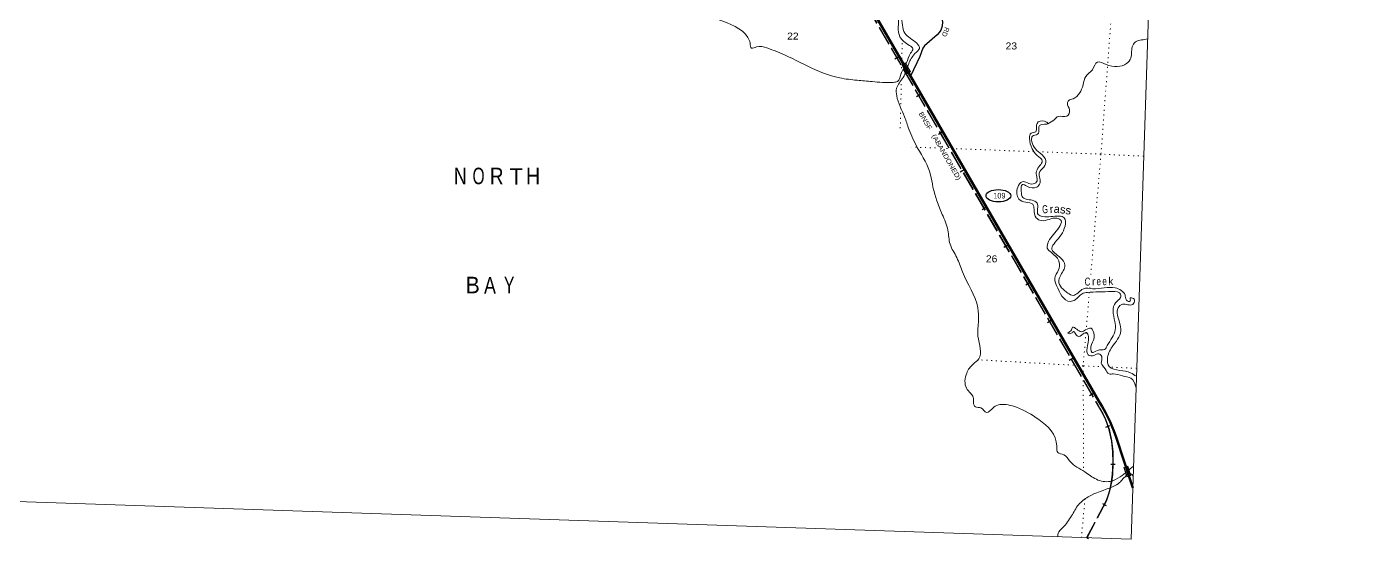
# Model space of a CAD drawing. Header units: feet. Extents: x -845745 to -745759, y -170898 to 15581.
# Drawn here: x -779408 to -745759, y -170898 to -158094 of the extents above; entities that cross this region are included whole.
import ezdxf
from ezdxf.enums import TextEntityAlignment as Align

# ---------------------------------------------------------------- set-up
doc = ezdxf.new("R2010")
doc.units = ezdxf.units.FT
doc.header["$LTSCALE"] = 80
doc.linetypes.add('DOTTED', pattern=[1.5, 0.3, -1.2])
doc.linetypes.add('LONG_DASHED', pattern=[7.5, 6, -1.5])
for name, color, linetype, lineweight in [('17', 7, 'Continuous', 25), ('23', 7, 'Continuous', 70), ('29', 7, 'Continuous', 25), ('39', 7, 'Continuous', 13), ('4', 7, 'Continuous', 13), ('59', 7, 'Continuous', 13), ('63', 7, 'Continuous', 25), ('7', 7, 'DOTTED', 13)]:
    doc.layers.add(name, color=color, linetype=linetype, lineweight=lineweight)
doc.layers.add('30', color=7, linetype='Continuous')
doc.layers.add('41', color=7, linetype='Continuous')

msp = doc.modelspace()

# ---------------------------------------------------------------- linework, layer by layer
at = {"layer": '17'}
msp.add_ellipse((-755125.16, -162314.53), major_axis=(309.24, -1), ratio=0.500121, dxfattribs=at)
at = {"layer": '23'}
msp.add_lwpolyline([(-760445.39, -153735.58), (-760389.91, -153842.37), (-760381.5, -153866.35), (-760375.66, -153893.93), (-760369.7, -153981.41), (-760359.76, -154035.09), (-760343.87, -154080.81), (-760322.01, -154132.51), (-760279.33, -154209.89), (-760279.27, -154207.88), (-752613.14, -167448.65), (-752532.45, -167585.76), (-752450.07, -167734.99), (-752334.57, -167968), (-752276.95, -168091.27), (-752239.28, -168187.78), (-752181.29, -168346.43), (-751767.38, -169619)], dxfattribs=at)
at = {"layer": '29'}
msp.add_lwpolyline([(-757328.44, -156244.01), (-756956.1, -157044.32), (-756831.4, -157313.13), (-756536.64, -157876.71), (-756517.89, -157962.78), (-756532.26, -158078.33), (-756563.86, -158174.33), (-756605.23, -158234.12), (-756651.19, -158291.21), (-756972.99, -158569.85), (-757014.57, -158627.42), (-757088.78, -158829.98), (-757318.68, -159321.35)], dxfattribs=at)
at = {"layer": '39'}
for points in [[(-762155.88, -157899.4), (-761385.64, -158360.47), (-761331.89, -158501.29), (-761293.64, -158623.47), (-761171.8, -158593.31), (-760910.85, -158620.2), (-760666.12, -158711.03), (-759090.68, -159368.38), (-758655.57, -159427.32), (-758282.09, -159462.03), (-757752.96, -159479.8), (-757645.46, -159457.21), (-757550.97, -159252.15), (-757421.59, -158993.31), (-757318.01, -158752.96), (-757261.9, -158640), (-757345.81, -158558.6), (-757584.4, -158343.07), (-757626.29, -158087.79), (-757672.71, -157725.58), (-757823.21, -157648), (-758062.99, -157529.13), (-758173.57, -157219.17), (-758081.49, -156871.68), (-757817.23, -156737.51), (-757625.04, -156651.28), (-757656.46, -156505.16), (-758025.38, -156150.25), (-758273.42, -155916.27), (-758393.66, -155958.57), (-758624.04, -156164.4), (-758905.29, -156203.31), (-759053.73, -156063.33), (-759050.56, -155845.84), (-758854.89, -155715.4), (-758647.16, -155585.38), (-758623.72, -155424.98), (-758643.57, -155112.02), (-758460.79, -154944.88), (-758222.79, -154934.74), (-757753.04, -155103.64), (-757500.76, -155087.94), (-757105.01, -154815.13), (-756962.49, -154890.43), (-756925.16, -155101.23), (-756961.84, -155418.33), (-756953.33, -155708.75), (-756836.81, -155900.04), (-756474, -155892.08), (-756242.02, -155942.18), (-755896.6, -156155.26), (-755710.64, -156135.31), (-755526.34, -155861.44), (-755224.03, -155490.8), (-755038.17, -155291.53), (-754966.49, -154951.42), (-754746.75, -154823.81), (-754755.38, -154902.1), (-754868.77, -154980.9), (-754921.05, -155100.03), (-754908.4, -155326.11), (-755033.45, -155452.88), (-755261.55, -155650.72), (-755495.59, -156027.69), (-755691.91, -156238.7), (-755861.51, -156251.13), (-756146.56, -156100.52), (-756381.89, -156030.16), (-756756.77, -156037.72), (-757018.89, -155863.7), (-757102, -155453.92), (-757009.64, -155158.83), (-756995.46, -154973.95), (-757082.92, -154938.77), (-757259.74, -155047.68), (-757653.64, -155203.69), (-757933.5, -155139.89), (-758301.7, -155006.64), (-758505.23, -155070.32), (-758545.44, -155189.86), (-758510.99, -155426.75), (-758538.92, -155601.1), (-758678.51, -155741.48), (-758917.89, -155914.77), (-758889.36, -156086.99), (-758742.55, -156093.93), (-758440.7, -155797.82), (-758251.12, -155774.51), (-757996.98, -155961.82), (-757507.44, -156506.14), (-757540.4, -156710.54)], [(-757540.4, -156710.54), (-757712.18, -156849.83), (-758020.51, -156976.49), (-758046.07, -157261.73), (-757908.08, -157473.89), (-757615.45, -157638.86), (-757548.63, -157810.34), (-757464.51, -158250.38), (-757333.71, -158375.66), (-757098.4, -158629.37), (-757209.56, -158762.64), (-757364.83, -159011.29), (-757507.2, -159357.09), (-757669.24, -159627.67), (-757667.46, -159817.13), (-757469.31, -160341.58), (-757362.62, -160647.39), (-757142.69, -161122.21), (-756818.38, -161789.93), (-756760.04, -162096.12), (-756526.92, -162780.92), (-756386.88, -163174.48), (-756332.09, -163526.9), (-756163.89, -163860.96), (-756022.66, -164218.29), (-755637.6, -165119.75), (-755621.84, -165434.59), (-755636.85, -165826.98), (-755615.41, -166395.87), (-755756.55, -166522.09), (-755917.12, -166748.4), (-755923.55, -167124.95), (-755815.22, -167259.55), (-755751.82, -167352.35), (-755748.24, -167487.46), (-755699.27, -167589.85), (-755563.26, -167618.59), (-755426.09, -167734.01), (-755240.49, -167603.24), (-755085.18, -167535.92), (-754672.53, -167604.18), (-754112.63, -167909.09), (-753665.39, -168574.89), (-753640.48, -168734.89), (-753491.25, -168790.28), (-753339.52, -168952.53), (-752967.54, -169214.85), (-752675.71, -169403.97), (-752331, -169455.85), (-752077.39, -169339.45), (-751749.73, -169074.11)], [(-753888.07, -160513.63), (-753727.47, -160414.87), (-753625.95, -160329.63), (-753414.37, -160326.66), (-753344.72, -160169.83), (-753399.68, -160004.78), (-753367.24, -159937.37), (-753258.87, -159888.62), (-753007.66, -159540.44), (-752942.38, -159333.09), (-752775.63, -159163.41), (-752650.47, -158972.17), (-752433.04, -159035.89), (-752152.7, -159085.6), (-751918.54, -159008.84), (-751817.3, -158871.21), (-751764.52, -158554.64), (-751680.71, -158456.72), (-751547.88, -158420.8), (-751396.59, -158393.52)], [(-751674.63, -166828.68), (-751822.21, -166742.88), (-752090.07, -166681.5), (-752358.67, -166581.81), (-752400.83, -166395.03), (-752280.04, -166092.84), (-752063.44, -165695.14), (-752094.8, -165486.56), (-752128.88, -165116.71), (-752025.15, -165025.49), (-751767.5, -165030.12), (-751723.59, -164920.78), (-751798.45, -164869.91), (-751834.86, -164874.73), (-751820.36, -164923.57), (-751847.72, -164958.92), (-751925.05, -164922.07), (-751959.14, -164796.01), (-752058.08, -164681.87), (-752205.03, -164618.51), (-752767.62, -164637.89), (-753001.33, -164640.12), (-753133.49, -164738.43), (-753258.55, -164804.75), (-753385.58, -164748.1), (-753615.46, -164452.26), (-753583.43, -164336.48), (-753461.03, -164046.43), (-753569.91, -163867.49), (-753789.52, -163626.39), (-753704.05, -163478.15), (-753458.95, -163071.34), (-753478.3, -162865.18), (-753603.85, -162824.69), (-754021.05, -162832.85), (-754130.17, -162782.84), (-754159, -162497.79), (-754239.68, -162440.68), (-754510.9, -162359.03), (-754556.07, -162202.38), (-754526.39, -162036.15), (-754410.9, -162076.29), (-754165.98, -162100.63), (-754083.72, -161988.55), (-754097.03, -161843.04), (-754108.05, -161749.99), (-753992.33, -161600.75), (-753936.5, -161435.4), (-754083.54, -161253.16), (-754295.92, -160915.6), (-754274.88, -160827.65), (-754146.27, -160775.56), (-754113.3, -160631.6), (-754096.89, -160561.63), (-753891.62, -160506.07), (-753970.43, -160453.05), (-754157.46, -160505.2), (-754168.7, -160601.53), (-754192.62, -160715.57), (-754306.62, -160752.04), (-754346.9, -160873.59), (-754281.13, -161137.72), (-754157.83, -161307.08), (-754029.64, -161450.4), (-754085.55, -161557.32), (-754170.83, -161699.53), (-754167.38, -161838.66), (-754156.63, -161939.76), (-754251.91, -162019.17), (-754534.12, -161965.37), (-754639.31, -162100.86), (-754610.89, -162397.99), (-754438.32, -162478.33), (-754266.76, -162528.42), (-754232.4, -162646.43), (-754177.3, -162867.89), (-754048.66, -162936.69), (-753659.97, -162877.21), (-753559.17, -162934.99), (-753607.01, -163102.63), (-753870.7, -163462.48), (-753902.19, -163622.61), (-753801.3, -163735.51), (-753601.87, -163981.26), (-753624.17, -164167.88), (-753715.93, -164384.42), (-753671.37, -164559.19), (-753332.02, -164955.41), (-753201.72, -164913.45), (-753033.69, -164765.96), (-752895.55, -164730.31)], [(-752895.55, -164730.31), (-752280.59, -164710.66), (-752069.2, -164774.18), (-752074.01, -164858.64), (-752197.18, -164989.49), (-752258.3, -165192.95), (-752214.65, -165456.34), (-752203.48, -165666.26), (-752401.77, -166058.53), (-752471.43, -166154.91), (-752647.46, -166179.22), (-752780.17, -166233.2), (-752813.92, -166157.51), (-752747.71, -165921.99), (-752761.9, -165681.75), (-752808.46, -165627.8), (-752944.79, -165669.57), (-753053.02, -165714.29), (-753167.77, -165652), (-753268.85, -165602.27), (-753318.12, -165691.28), (-753386.65, -165753.45), (-753302.01, -165752.26), (-753248.24, -165709.75), (-753157.21, -165819.59), (-753002.44, -165768.37), (-752920.7, -165732.83), (-752875.81, -165837.1), (-752907.61, -166128.18), (-752880.68, -166288.25), (-752736.23, -166305.19), (-752616.13, -166266.91), (-752539.86, -166335.96), (-752553.24, -166496.7), (-752457.31, -166640.95), (-752356.76, -166767.23), (-752256.03, -166766.59), (-752026.2, -166820.65), (-751812.59, -166878.19), (-751684.01, -167114.42)], [(-751758.2, -169342.03), (-751796.66, -169274.84), (-752012.66, -169391.99), (-752094.33, -169485.96), (-752269.01, -169590.9), (-752883.65, -169844.28), (-753119.67, -170037.83), (-753296.12, -170318), (-753515.29, -170610.85), (-753628.8, -170754.12), (-753637.12, -170838.17)]]:
    msp.add_spline(points, degree=3, dxfattribs=at)
at = {"layer": '4'}
msp.add_lwpolyline([(-838938.61, 15580.59), (-807880.31, 14447.97), (-776820.49, 13358.06), (-745759.19, 12310.89), (-751809.61, -170897.82), (-783122.91, -169842.15), (-814434.73, -168743.41)], dxfattribs=at)
at = {"layer": '59'}
for points in [[(-757446.1, -158993.67), (-757322.86, -159211.18), (-757414.23, -159262.94), (-757537.46, -159045.42)], [(-757526.54, -159048.43), (-757449.11, -159004.57), (-757333.77, -159208.16), (-757411.21, -159252.02)], [(-751891.05, -169072.06), (-751811.65, -169309.12), (-751911.21, -169342.47), (-751990.61, -169105.41)], [(-751980.48, -169110.45), (-751896.09, -169082.18), (-751821.77, -169304.07), (-751906.16, -169332.34)]]:
    msp.add_lwpolyline(points, close=True, dxfattribs=at)
at = {"layer": '63'}
for p, q in [((-757712.9, -158890.92), (-757617.18, -158835.5)), ((-757167.83, -159832.35), (-757072.11, -159776.93)), ((-756622.76, -160773.79), (-756527.04, -160718.37)), ((-756077.69, -161715.22), (-755981.97, -161659.8)), ((-755532.62, -162656.65), (-755436.9, -162601.23)), ((-754987.55, -163598.08), (-754891.83, -163542.66)), ((-754442.48, -164539.52), (-754346.76, -164484.09)), ((-753897.41, -165480.95), (-753801.69, -165425.53)), ((-753352.34, -166422.38), (-753256.62, -166366.96)), ((-752843.63, -167309.25), (-752747.91, -167253.83)), ((-752442.63, -168097.56), (-752338.26, -168060.94)), ((-752318.37, -169023.34), (-752207.77, -169021.97)), ((-752525.36, -170009.82), (-752427.67, -170061.7)), ((-752912.98, -170861.35), (-752868.6, -170882.86))]:
    msp.add_line(p, q, dxfattribs=at)
at = {"layer": '63', "linetype": 'LONG_DASHED', "lineweight": 13}
for points in [[(-760393.28, -154156.54), (-760389.57, -154165.31), (-760212.16, -154473.47), (-752677.91, -167486.46), (-752597.61, -167622.91), (-752516.53, -167769.78), (-752449.87, -167911.57)], [(-752449.87, -167911.57), (-752362.03, -168161.92), (-752299.7, -168446.16), (-752271.14, -168712.07), (-752267.74, -168988.25), (-752280.23, -169280.4), (-752304.03, -169463.66), (-752343.28, -169661.17), (-752375.09, -169777.11), (-752435.31, -169947.92), (-752920.42, -170861.5)]]:
    msp.add_lwpolyline(points, dxfattribs=at)
at = {"layer": '63', "linetype": 'LONG_DASHED'}
for points in [[(-760389.5, -154154.94), (-760385.89, -154163.48), (-760208.61, -154471.42), (-752674.37, -167484.39), (-752594.05, -167620.88), (-752512.88, -167767.92), (-752446.16, -167909.83)], [(-752446, -167910.21), (-752358.08, -168160.8), (-752295.65, -168445.5), (-752267.04, -168711.83), (-752263.64, -168988.31), (-752276.14, -169280.75), (-752299.98, -169464.32), (-752339.29, -169662.11), (-752371.17, -169778.34), (-752431.55, -169949.57), (-752916.8, -170863.42)]]:
    msp.add_lwpolyline(points, dxfattribs=at)
at = {"layer": '7'}
for p, q in [((-757546.3, -159247.62), (-757527.65, -158422.41)), ((-757577.49, -160628.08), (-757550.7, -159442.59)), ((-756695.04, -161119.42), (-757300.97, -161096.75)), ((-754239.45, -161211.28), (-756430.7, -161129.31)), ((-752851.03, -164726.92), (-752929.47, -165662.55)), ((-752841.34, -164611.34), (-752843.57, -164637.95)), ((-751668.68, -166630.34), (-752336.97, -166598.24)), ((-752959.74, -169889.79), (-753050.62, -170856.8))]:
    msp.add_line(p, q, dxfattribs=at)
for points in [[(-751995.04, -149680.03), (-752036.05, -150637.42), (-752164.6, -155978.38), (-752561.54, -161274.05), (-752814.46, -164290.76)], [(-751493.54, -161326.72), (-752561.54, -161274.05), (-754102.54, -161216.4)], [(-752935.33, -165732.36), (-753005.63, -166570.9), (-752994.15, -169196.5)], [(-752492.22, -166590.78), (-753004.69, -166566.16), (-755622.38, -166415.2)]]:
    msp.add_lwpolyline(points, dxfattribs=at)

# ---------------------------------------------------------------- texts
at = {"layer": '17', "width": 0.85}
msp.add_text('109', height=140, dxfattribs=at).set_placement((-755099.11, -162382.84), align=Align.CENTER)
at = {"layer": '30'}
msp.add_text('RD', height=120, rotation=249.32, dxfattribs=at).set_placement((-756457.63, -158088.25))
at = {"layer": '41'}
for s, width, p in [('N', 0.8, (-768574.6, -162026.57)), ('O', 0.7, (-768118.51, -162026.57)), ('R', 0.85, (-767665.69, -162026.57)), ('H', 0.9, (-766755.15, -162026.57)), ('B', 0.95, (-768263.69, -164753.26)), ('A', 0.8, (-767833.08, -164759.63)), ('Y', 0.7, (-767353.14, -164753.26))]:
    msp.add_text(s, height=413.1, dxfattribs=dict(at, width=width)).set_placement(p, align=Align.CENTER)
msp.add_text('T', height=413.1, dxfattribs=at).set_placement((-767177.76, -162039.31), align=Align.CENTER)
for s, rotation, width, p in [('G', 2.321, 0.7, (-753954.31, -162750.4)), ('s', 353.292, 1.05, (-753525.42, -162757.35)), ('s', 353.292, 1.05, (-753388.42, -162778.67)), ('C', 359.386, 0.75, (-752898.47, -164561.53)), ('e', 2.221, 0.75, (-752614.29, -164551.67)), ('e', 1.725, 0.75, (-752467.1, -164550.58)), ('k', 1.725, 0.9, (-752310.43, -164549.54))]:
    msp.add_text(s, height=200, rotation=rotation, dxfattribs=dict(at, width=width)).set_placement(p, align=Align.CENTER)
for s, rotation, p in [('r', 4.518, (-753790.25, -162748.24)), ('a', 353.292, (-753674.59, -162742.12)), ('r', 2.221, (-752738.92, -164556.86))]:
    msp.add_text(s, height=200, rotation=rotation, dxfattribs=at).set_placement(p, align=Align.CENTER)
at = {"layer": '63', "width": 1.15}
msp.add_text('BNSF   (ABANDONED)', height=120, rotation=300.07, dxfattribs=at).set_placement((-756636.53, -161098.07), align=Align.CENTER)
at = {"layer": '7', "width": 1.1}
for s, p in [('22', (-760404.16, -158410.6)), ('23', (-754944.24, -158657.45)), ('26', (-755437.42, -163979.16))]:
    msp.add_text(s, height=175, dxfattribs=at).set_placement(p)

doc.saveas('drawing.dxf')
